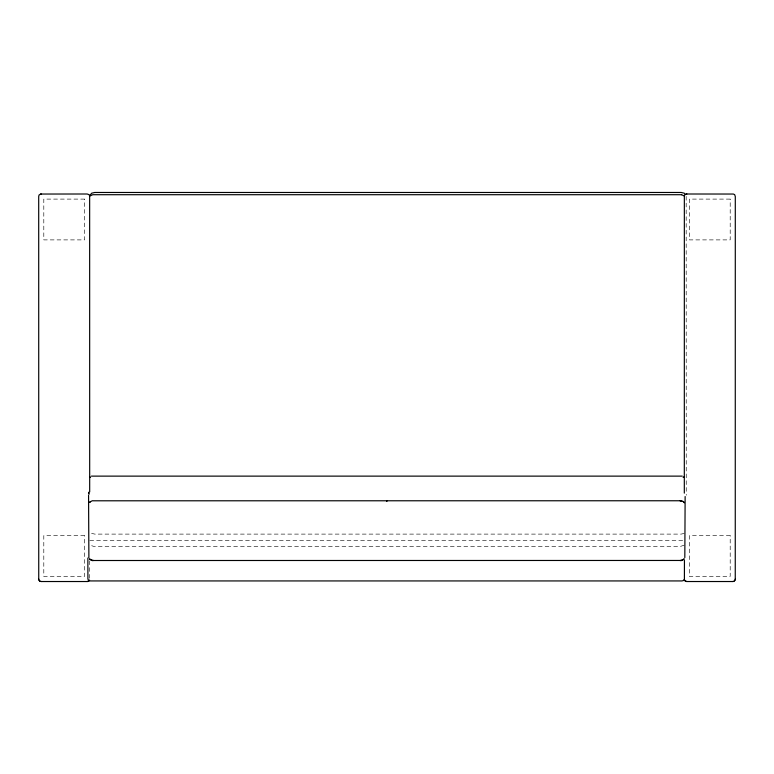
<?xml version="1.0" encoding="UTF-8"?>
<svg xmlns="http://www.w3.org/2000/svg" width="774" height="774" viewBox="0 0 774 774"><rect width="100%" height="100%" fill="white"/><g stroke="black" fill="none" stroke-linecap="round" stroke-linejoin="round"><path stroke-width="0.58" stroke-dasharray="3.87 2.9" d="M684.168 545.186L680.346 546.454L93.954 546.454L90.132 545.186M684.255 533.392L681.149 534.108L94.767 534.108L91.661 533.392L89.987 531.235M89.823 540.32L682.494 540.32L684.09 541.21M686.17 196.373L686.248 495.263M89.687 491.925L89.687 494.528M89.687 560.84L89.687 578.981M88.855 491.867L88.855 494.286M88.565 492.071L88.565 494.451M84.589 199.102L43.799 199.102L43.799 239.892L84.589 239.892L84.589 199.102M730.201 199.102L689.411 199.102L689.411 239.892L730.201 239.892L730.201 199.102M84.589 535.637L43.799 535.637L43.799 576.427L84.589 576.427L84.589 535.637M730.201 535.637L689.411 535.637L689.411 576.427L730.201 576.427L730.201 535.637"/><path stroke-width="1.16" d="M684.313 493.135L684.351 195.957L684.951 194.642L686.857 194.003L733.346 194.042L734.661 194.642L735.3 196.557L735.261 579.6L734.303 581.168L732.746 581.526L686.857 581.526L685.309 581.168L684.351 579.6M735.3 578.981L735.145 580.094M680.056 500.797L683.142 501.513L684.419 502.781L683.132 501.475L680.036 500.759L93.664 500.797C91.961 499.714 87.356 504.464 90.558 501.513M684.816 557.609L685.135 496.54M386.845 500.797L386.855 501.475M89.987 195.338L91.661 193.19L94.767 192.474L681.149 192.474L684.255 193.19L685.532 194.468M683.858 559.225C685.464 557.532 681.323 561.701 680.036 560.511M89.049 580.887L89.532 580.094L88.691 581.168L87.143 581.526L41.254 581.526L39.697 581.168L38.739 579.6L38.7 196.557L39.058 195L40.654 194.042L87.143 194.003L89.049 194.642L89.649 195.957L89.687 491.925M683.142 477.394L683.858 476.794M90.132 195.899L92.764 194.709L681.555 194.709M683.142 559.757L680.056 560.463L93.664 560.511C92.387 561.682 88.236 557.58 89.842 559.196M87.143 581.526L88.255 581.371M733.868 581.371L732.746 581.526M40.645 194.042L41.254 194.003M686.257 194.042L686.857 194.003M91.429 476.126L682.262 476.126M90.568 559.796L93.664 560.473M686.857 581.526L685.309 581.168M41.254 581.526L39.697 581.168M681.536 194.709L684.168 195.899M89.842 476.794L90.558 477.394M88.884 557.609L88.565 495.37M38.855 580.094L38.7 578.981M684.448 560.357L684.409 578.981L683.452 580.577L681.904 580.935L90.413 580.935L88.507 580.297L87.907 578.981L87.868 558.025"/></g></svg>
